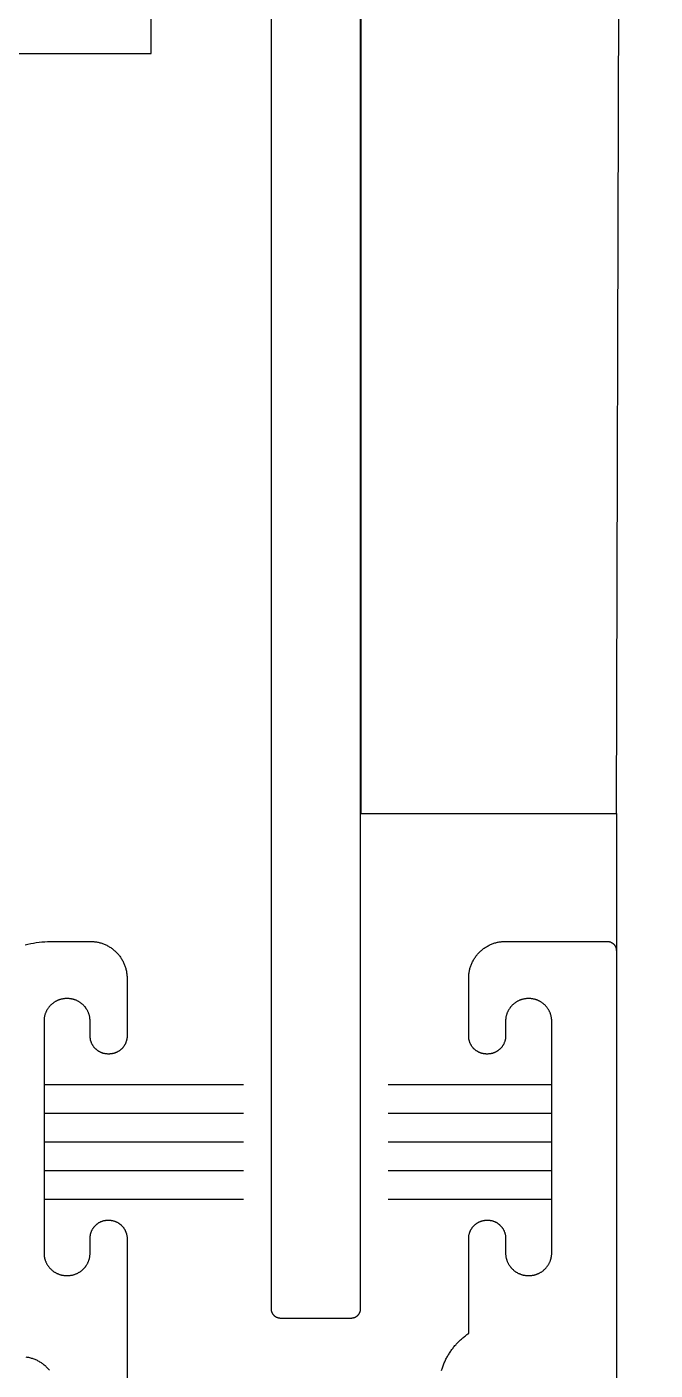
# Model space of a CAD drawing. Header units: inches. Extents: x -2661 to 42767, y -1222 to 9099.
# Drawn here: x 2279.823 to 2280.503, y 1637.915 to 1639.371 of the extents above; entities that cross this region are included whole.
import ezdxf

# ---------------------------------------------------------------- set-up
doc = ezdxf.new("R2010")
doc.units = ezdxf.units.IN
doc.header["$LTSCALE"] = 12
doc.header["$MEASUREMENT"] = 0
doc.layers.get('0').update_dxf_attribs({"linetype": 'CONTINUOUS'})
doc.layers.add('S-ARCH', color=1, linetype='CONTINUOUS')

# ---------------------------------------------------------------- blocks, each defined once
blk = doc.blocks.new('DOUBLE BOTTOM OPT1')
for p, q in [((2.0335, 2), (2.0753, 16.5)), ((1.7567, 6.5726), (1.7567, 2)), ((1.5293, 2.8236), (1.5293, 5.4236)), ((0.6293, 2.8236), (1.5293, 2.8236)), ((1.7567, 2), (2.0335, 2)), ((2.0335, 2), (2.0335, 0)), ((1.6293, 1.7061), (1.4134, 1.7061)), ((1.9634, 1.7061), (1.7863, 1.7061)), ((1.6293, 1.6751), (1.4134, 1.6751)), ((1.9634, 1.6751), (1.7863, 1.6751)), ((1.6293, 1.6441), (1.4134, 1.6441)), ((1.9634, 1.6441), (1.7863, 1.6441)), ((1.6293, 1.6131), (1.4134, 1.6131)), ((1.9634, 1.6131), (1.7863, 1.6131)), ((1.6293, 1.5821), (1.4134, 1.5821)), ((1.9634, 1.5821), (1.7863, 1.5821))]:
    blk.add_line(p, q)
at = {"flags": 128}
for points in [[(1.6593, 2.9306), (1.6593, 1.4636), (1.6594, 1.4634), (1.6594, 1.4631), (1.6594, 1.4629), (1.6594, 1.4627), (1.6594, 1.4624), (1.6595, 1.4622), (1.6595, 1.4619), (1.6595, 1.4617), (1.6596, 1.4614), (1.6596, 1.4612), (1.6597, 1.461), (1.6598, 1.4607), (1.6599, 1.4605), (1.6599, 1.4603), (1.66, 1.46), (1.6601, 1.4598), (1.6602, 1.4596), (1.6603, 1.4594), (1.6604, 1.4591), (1.6605, 1.4589), (1.6606, 1.4587), (1.6608, 1.4585), (1.6609, 1.4583), (1.661, 1.4581), (1.6612, 1.4579), (1.6613, 1.4577), (1.6615, 1.4575), (1.6616, 1.4573), (1.6618, 1.4571), (1.6619, 1.4569), (1.6621, 1.4567), (1.6623, 1.4566), (1.6625, 1.4564), (1.6626, 1.4562), (1.6628, 1.4561), (1.663, 1.4559), (1.6632, 1.4558), (1.6634, 1.4556), (1.6636, 1.4555), (1.6638, 1.4553), (1.664, 1.4552), (1.6642, 1.4551), (1.6644, 1.4549), (1.6646, 1.4548), (1.6649, 1.4547), (1.6651, 1.4546), (1.6653, 1.4545), (1.6655, 1.4544), (1.6658, 1.4543), (1.666, 1.4542), (1.6662, 1.4541), (1.6664, 1.4541), (1.6667, 1.454), (1.6669, 1.4539), (1.6672, 1.4539), (1.6674, 1.4538), (1.6676, 1.4538), (1.6679, 1.4537), (1.6681, 1.4537), (1.6684, 1.4537), (1.6686, 1.4537), (1.6689, 1.4536), (1.6691, 1.4536), (1.6693, 1.4536), (1.7463, 1.4536), (1.7466, 1.4536), (1.7468, 1.4536), (1.7471, 1.4537), (1.7473, 1.4537), (1.7476, 1.4537), (1.7478, 1.4537), (1.7481, 1.4538), (1.7483, 1.4538), (1.7485, 1.4539), (1.7488, 1.4539), (1.749, 1.454), (1.7493, 1.4541), (1.7495, 1.4541), (1.7497, 1.4542), (1.7499, 1.4543), (1.7502, 1.4544), (1.7504, 1.4545), (1.7506, 1.4546), (1.7508, 1.4547), (1.7511, 1.4548), (1.7513, 1.4549), (1.7515, 1.4551), (1.7517, 1.4552), (1.7519, 1.4553), (1.7521, 1.4555), (1.7523, 1.4556), (1.7525, 1.4558), (1.7527, 1.4559), (1.7529, 1.4561), (1.7531, 1.4562), (1.7532, 1.4564), (1.7534, 1.4566), (1.7536, 1.4567), (1.7538, 1.4569), (1.7539, 1.4571), (1.7541, 1.4573), (1.7542, 1.4575), (1.7544, 1.4577), (1.7545, 1.4579), (1.7547, 1.4581), (1.7548, 1.4583), (1.7549, 1.4585), (1.7551, 1.4587), (1.7552, 1.4589), (1.7553, 1.4591), (1.7554, 1.4594), (1.7555, 1.4596), (1.7556, 1.4598), (1.7557, 1.46), (1.7558, 1.4603), (1.7558, 1.4605), (1.7559, 1.4607), (1.756, 1.461), (1.7561, 1.4612), (1.7561, 1.4614), (1.7562, 1.4617), (1.7562, 1.4619), (1.7562, 1.4622), (1.7563, 1.4624), (1.7563, 1.4627), (1.7563, 1.4629), (1.7563, 1.4631), (1.7563, 1.4634), (1.7563, 1.4636), (1.7563, 6.5726)], [(1.4193, 1.397), (1.4186, 1.3978), (1.418, 1.3985), (1.4173, 1.3992), (1.4166, 1.3999), (1.4159, 1.4006), (1.4152, 1.4013), (1.4145, 1.4019), (1.4137, 1.4026), (1.413, 1.4032), (1.4122, 1.4038), (1.4114, 1.4043), (1.4106, 1.4049), (1.4098, 1.4054), (1.4089, 1.4059), (1.4081, 1.4064), (1.4072, 1.4069), (1.4063, 1.4074), (1.4055, 1.4078), (1.4046, 1.4082), (1.4037, 1.4086), (1.4027, 1.409), (1.4018, 1.4093), (1.4009, 1.4096), (1.4, 1.4099), (1.399, 1.4102), (1.3981, 1.4104), (1.3971, 1.4107), (1.3962, 1.4109), (1.3952, 1.411), (1.3942, 1.4112)], [(1.393, 1.8579), (1.396, 1.8586), (1.399, 1.8592), (1.402, 1.8598), (1.405, 1.8603), (1.408, 1.8607), (1.4111, 1.861), (1.4142, 1.8613), (1.4172, 1.8615), (1.4203, 1.8616), (1.4234, 1.8616), (1.4634, 1.8616), (1.4643, 1.8616), (1.4653, 1.8616), (1.4663, 1.8615), (1.4673, 1.8614), (1.4682, 1.8613), (1.4692, 1.8612), (1.4702, 1.861), (1.4712, 1.8609), (1.4721, 1.8607), (1.4731, 1.8604), (1.474, 1.8602), (1.475, 1.8599), (1.4759, 1.8596), (1.4768, 1.8593), (1.4777, 1.859), (1.4787, 1.8586), (1.4796, 1.8582), (1.4805, 1.8578), (1.4813, 1.8574), (1.4822, 1.8569), (1.4831, 1.8564), (1.4839, 1.8559), (1.4848, 1.8554), (1.4856, 1.8549), (1.4864, 1.8543), (1.4872, 1.8538), (1.488, 1.8532), (1.4887, 1.8526), (1.4895, 1.8519), (1.4902, 1.8513), (1.4909, 1.8506), (1.4916, 1.8499), (1.4923, 1.8492), (1.493, 1.8485), (1.4936, 1.8478), (1.4943, 1.847), (1.4949, 1.8462), (1.4955, 1.8455), (1.4961, 1.8447), (1.4966, 1.8439), (1.4971, 1.843), (1.4977, 1.8422), (1.4982, 1.8414), (1.4986, 1.8405), (1.4991, 1.8396), (1.4995, 1.8387), (1.4999, 1.8378), (1.5003, 1.8369), (1.5007, 1.836), (1.501, 1.8351), (1.5013, 1.8342), (1.5016, 1.8332), (1.5019, 1.8323), (1.5022, 1.8314), (1.5024, 1.8304), (1.5026, 1.8294), (1.5028, 1.8285), (1.5029, 1.8275), (1.503, 1.8265), (1.5032, 1.8256), (1.5032, 1.8246), (1.5033, 1.8236), (1.5033, 1.8226), (1.5034, 1.8216), (1.5034, 1.7591), (1.5033, 1.7587), (1.5033, 1.7582), (1.5033, 1.7577), (1.5033, 1.7572), (1.5032, 1.7568), (1.5031, 1.7563), (1.5031, 1.7558), (1.503, 1.7553), (1.5029, 1.7549), (1.5028, 1.7544), (1.5026, 1.7539), (1.5025, 1.7535), (1.5024, 1.753), (1.5022, 1.7526), (1.502, 1.7521), (1.5019, 1.7517), (1.5017, 1.7512), (1.5015, 1.7508), (1.5013, 1.7504), (1.501, 1.7499), (1.5008, 1.7495), (1.5006, 1.7491), (1.5003, 1.7487), (1.5001, 1.7483), (1.4998, 1.7479), (1.4995, 1.7475), (1.4992, 1.7471), (1.4989, 1.7468), (1.4986, 1.7464), (1.4983, 1.746), (1.498, 1.7457), (1.4976, 1.7453), (1.4973, 1.745), (1.4969, 1.7447), (1.4966, 1.7444), (1.4962, 1.7441), (1.4958, 1.7438), (1.4955, 1.7435), (1.4951, 1.7432), (1.4947, 1.7429), (1.4943, 1.7427), (1.4939, 1.7424), (1.4935, 1.7422), (1.493, 1.7419), (1.4926, 1.7417), (1.4922, 1.7415), (1.4918, 1.7413), (1.4913, 1.7411), (1.4909, 1.7409), (1.4904, 1.7408), (1.49, 1.7406), (1.4895, 1.7405), (1.4891, 1.7403), (1.4886, 1.7402), (1.4881, 1.7401), (1.4877, 1.74), (1.4872, 1.7399), (1.4867, 1.7398), (1.4862, 1.7398), (1.4858, 1.7397), (1.4853, 1.7397), (1.4848, 1.7397), (1.4843, 1.7396), (1.4839, 1.7396), (1.4829, 1.7396), (1.4824, 1.7396), (1.4819, 1.7397), (1.4814, 1.7397), (1.4809, 1.7397), (1.4805, 1.7398), (1.48, 1.7398), (1.4795, 1.7399), (1.479, 1.74), (1.4786, 1.7401), (1.4781, 1.7402), (1.4776, 1.7403), (1.4772, 1.7405), (1.4767, 1.7406), (1.4763, 1.7408), (1.4758, 1.7409), (1.4754, 1.7411), (1.4749, 1.7413), (1.4745, 1.7415), (1.4741, 1.7417), (1.4737, 1.7419), (1.4732, 1.7422), (1.4728, 1.7424), (1.4724, 1.7427), (1.472, 1.7429), (1.4716, 1.7432), (1.4712, 1.7435), (1.4709, 1.7438), (1.4705, 1.7441), (1.4701, 1.7444), (1.4698, 1.7447), (1.4694, 1.745), (1.4691, 1.7453), (1.4687, 1.7457), (1.4684, 1.746), (1.4681, 1.7464), (1.4678, 1.7468), (1.4675, 1.7471), (1.4672, 1.7475), (1.4669, 1.7479), (1.4666, 1.7483), (1.4664, 1.7487), (1.4661, 1.7491), (1.4659, 1.7495), (1.4657, 1.7499), (1.4654, 1.7504), (1.4652, 1.7508), (1.465, 1.7512), (1.4648, 1.7517), (1.4647, 1.7521), (1.4645, 1.7526), (1.4643, 1.753), (1.4642, 1.7535), (1.4641, 1.7539), (1.4639, 1.7544), (1.4638, 1.7549), (1.4637, 1.7553), (1.4636, 1.7558), (1.4636, 1.7563), (1.4635, 1.7568), (1.4634, 1.7572), (1.4634, 1.7577), (1.4634, 1.7582), (1.4634, 1.7587), (1.4634, 1.7591), (1.4634, 1.7751), (1.4633, 1.7757), (1.4633, 1.7763), (1.4633, 1.7769), (1.4632, 1.7775), (1.4632, 1.7781), (1.4631, 1.7787), (1.463, 1.7793), (1.4629, 1.7799), (1.4628, 1.7805), (1.4626, 1.7811), (1.4625, 1.7817), (1.4623, 1.7822), (1.4621, 1.7828), (1.4619, 1.7834), (1.4617, 1.784), (1.4615, 1.7845), (1.4612, 1.7851), (1.461, 1.7856), (1.4607, 1.7862), (1.4605, 1.7867), (1.4602, 1.7872), (1.4599, 1.7877), (1.4595, 1.7882), (1.4592, 1.7887), (1.4589, 1.7892), (1.4585, 1.7897), (1.4582, 1.7902), (1.4578, 1.7907), (1.4574, 1.7911), (1.457, 1.7916), (1.4566, 1.792), (1.4562, 1.7925), (1.4557, 1.7929), (1.4553, 1.7933), (1.4549, 1.7937), (1.4544, 1.7941), (1.4539, 1.7945), (1.4534, 1.7948), (1.453, 1.7952), (1.4525, 1.7955), (1.452, 1.7958), (1.4514, 1.7962), (1.4509, 1.7965), (1.4504, 1.7967), (1.4499, 1.797), (1.4493, 1.7973), (1.4488, 1.7975), (1.4482, 1.7978), (1.4477, 1.798), (1.4471, 1.7982), (1.4465, 1.7984), (1.446, 1.7986), (1.4454, 1.7987), (1.4448, 1.7989), (1.4442, 1.799), (1.4436, 1.7992), (1.443, 1.7993), (1.4424, 1.7994), (1.4418, 1.7995), (1.4413, 1.7995), (1.4407, 1.7996), (1.4401, 1.7996), (1.4395, 1.7996), (1.4389, 1.7996), (1.4379, 1.7996), (1.4372, 1.7996), (1.4366, 1.7996), (1.436, 1.7996), (1.4354, 1.7995), (1.4349, 1.7995), (1.4343, 1.7994), (1.4337, 1.7993), (1.4331, 1.7992), (1.4325, 1.799), (1.4319, 1.7989), (1.4313, 1.7987), (1.4307, 1.7986), (1.4302, 1.7984), (1.4296, 1.7982), (1.429, 1.798), (1.4285, 1.7978), (1.4279, 1.7975), (1.4274, 1.7973), (1.4268, 1.797), (1.4263, 1.7967), (1.4258, 1.7965), (1.4253, 1.7962), (1.4247, 1.7958), (1.4242, 1.7955), (1.4237, 1.7952), (1.4233, 1.7948), (1.4228, 1.7945), (1.4223, 1.7941), (1.4218, 1.7937), (1.4214, 1.7933), (1.421, 1.7929), (1.4205, 1.7925), (1.4201, 1.792), (1.4197, 1.7916), (1.4193, 1.7911), (1.4189, 1.7907), (1.4185, 1.7902), (1.4182, 1.7897), (1.4178, 1.7892), (1.4175, 1.7887), (1.4172, 1.7882), (1.4168, 1.7877), (1.4165, 1.7872), (1.4162, 1.7867), (1.416, 1.7862), (1.4157, 1.7856), (1.4155, 1.7851), (1.4152, 1.7845), (1.415, 1.784), (1.4148, 1.7834), (1.4146, 1.7828), (1.4144, 1.7822), (1.4142, 1.7817), (1.4141, 1.7811), (1.4139, 1.7805), (1.4138, 1.7799), (1.4137, 1.7793), (1.4136, 1.7787), (1.4135, 1.7781), (1.4135, 1.7775), (1.4134, 1.7769), (1.4134, 1.7763), (1.4134, 1.7757), (1.4134, 1.7751), (1.4134, 1.5241), (1.4134, 1.5235), (1.4134, 1.5229), (1.4134, 1.5223), (1.4135, 1.5217), (1.4135, 1.5211), (1.4136, 1.5205), (1.4137, 1.5199), (1.4138, 1.5194), (1.4139, 1.5188), (1.4141, 1.5182), (1.4142, 1.5176), (1.4144, 1.517), (1.4146, 1.5165), (1.4148, 1.5159), (1.415, 1.5153), (1.4152, 1.5148), (1.4155, 1.5142), (1.4157, 1.5137), (1.416, 1.5131), (1.4162, 1.5126), (1.4165, 1.5121), (1.4168, 1.5115), (1.4172, 1.511), (1.4175, 1.5105), (1.4178, 1.51), (1.4182, 1.5095), (1.4185, 1.5091), (1.4189, 1.5086), (1.4193, 1.5081), (1.4197, 1.5077), (1.4201, 1.5072), (1.4205, 1.5068), (1.421, 1.5064), (1.4214, 1.506), (1.4218, 1.5056), (1.4223, 1.5052), (1.4228, 1.5048), (1.4233, 1.5045), (1.4237, 1.5041), (1.4242, 1.5038), (1.4247, 1.5034), (1.4253, 1.5031), (1.4258, 1.5028), (1.4263, 1.5025), (1.4268, 1.5023), (1.4274, 1.502), (1.4279, 1.5017), (1.4285, 1.5015), (1.429, 1.5013), (1.4296, 1.5011), (1.4302, 1.5009), (1.4307, 1.5007), (1.4313, 1.5005), (1.4319, 1.5004), (1.4325, 1.5002), (1.4331, 1.5001), (1.4337, 1.5), (1.4343, 1.4999), (1.4349, 1.4998), (1.4354, 1.4998), (1.436, 1.4997), (1.4366, 1.4997), (1.4372, 1.4996), (1.4379, 1.4996), (1.4389, 1.4996), (1.4395, 1.4996), (1.4401, 1.4997), (1.4407, 1.4997), (1.4413, 1.4998), (1.4418, 1.4998), (1.4424, 1.4999), (1.443, 1.5), (1.4436, 1.5001), (1.4442, 1.5002), (1.4448, 1.5004), (1.4454, 1.5005), (1.446, 1.5007), (1.4465, 1.5009), (1.4471, 1.5011), (1.4477, 1.5013), (1.4482, 1.5015), (1.4488, 1.5017), (1.4493, 1.502), (1.4499, 1.5023), (1.4504, 1.5025), (1.4509, 1.5028), (1.4514, 1.5031), (1.452, 1.5034), (1.4525, 1.5038), (1.453, 1.5041), (1.4534, 1.5045), (1.4539, 1.5048), (1.4544, 1.5052), (1.4549, 1.5056), (1.4553, 1.506), (1.4557, 1.5064), (1.4562, 1.5068), (1.4566, 1.5072), (1.457, 1.5077), (1.4574, 1.5081), (1.4578, 1.5086), (1.4582, 1.5091), (1.4585, 1.5095), (1.4589, 1.51), (1.4592, 1.5105), (1.4595, 1.511), (1.4599, 1.5115), (1.4602, 1.5121), (1.4605, 1.5126), (1.4607, 1.5131), (1.461, 1.5137), (1.4612, 1.5142), (1.4615, 1.5148), (1.4617, 1.5153), (1.4619, 1.5159), (1.4621, 1.5165), (1.4623, 1.517), (1.4625, 1.5176), (1.4626, 1.5182), (1.4628, 1.5188), (1.4629, 1.5194), (1.463, 1.5199), (1.4631, 1.5205), (1.4632, 1.5211), (1.4632, 1.5217), (1.4633, 1.5223), (1.4633, 1.5229), (1.4633, 1.5235), (1.4634, 1.5241), (1.4634, 1.5401), (1.4634, 1.5406), (1.4634, 1.5411), (1.4634, 1.5416), (1.4634, 1.542), (1.4635, 1.5425), (1.4636, 1.543), (1.4636, 1.5435), (1.4637, 1.5439), (1.4638, 1.5444), (1.4639, 1.5449), (1.4641, 1.5453), (1.4642, 1.5458), (1.4643, 1.5463), (1.4645, 1.5467), (1.4647, 1.5472), (1.4648, 1.5476), (1.465, 1.548), (1.4652, 1.5485), (1.4654, 1.5489), (1.4657, 1.5493), (1.4659, 1.5497), (1.4661, 1.5502), (1.4664, 1.5506), (1.4666, 1.551), (1.4669, 1.5514), (1.4672, 1.5518), (1.4675, 1.5521), (1.4678, 1.5525), (1.4681, 1.5529), (1.4684, 1.5532), (1.4687, 1.5536), (1.4691, 1.5539), (1.4694, 1.5543), (1.4698, 1.5546), (1.4701, 1.5549), (1.4705, 1.5552), (1.4709, 1.5555), (1.4712, 1.5558), (1.4716, 1.5561), (1.472, 1.5564), (1.4724, 1.5566), (1.4728, 1.5569), (1.4732, 1.5571), (1.4737, 1.5573), (1.4741, 1.5576), (1.4745, 1.5578), (1.4749, 1.558), (1.4754, 1.5582), (1.4758, 1.5583), (1.4763, 1.5585), (1.4767, 1.5587), (1.4772, 1.5588), (1.4776, 1.5589), (1.4781, 1.5591), (1.4786, 1.5592), (1.479, 1.5593), (1.4795, 1.5593), (1.48, 1.5594), (1.4805, 1.5595), (1.4809, 1.5595), (1.4814, 1.5596), (1.4819, 1.5596), (1.4824, 1.5596), (1.4829, 1.5596), (1.4834, 1.5596), (1.4838, 1.5596), (1.4843, 1.5596), (1.4848, 1.5596), (1.4853, 1.5595), (1.4858, 1.5595), (1.4863, 1.5594), (1.4868, 1.5593), (1.4873, 1.5593), (1.4877, 1.5592), (1.4882, 1.559), (1.4887, 1.5589), (1.4892, 1.5588), (1.4896, 1.5586), (1.4901, 1.5585), (1.4905, 1.5583), (1.491, 1.5581), (1.4915, 1.5579), (1.4919, 1.5577), (1.4923, 1.5575), (1.4928, 1.5573), (1.4932, 1.557), (1.4936, 1.5568), (1.4941, 1.5565), (1.4945, 1.5563), (1.4949, 1.556), (1.4953, 1.5557), (1.4957, 1.5554), (1.496, 1.5551), (1.4964, 1.5548), (1.4968, 1.5545), (1.4971, 1.5541), (1.4975, 1.5538), (1.4978, 1.5534), (1.4982, 1.5531), (1.4985, 1.5527), (1.4988, 1.5523), (1.4991, 1.5519), (1.4994, 1.5516), (1.4997, 1.5512), (1.5, 1.5507), (1.5002, 1.5503), (1.5005, 1.5499), (1.5008, 1.5495), (1.501, 1.5491), (1.5012, 1.5486), (1.5014, 1.5482), (1.5016, 1.5477), (1.5018, 1.5473), (1.502, 1.5468), (1.5022, 1.5464), (1.5023, 1.5459), (1.5025, 1.5454), (1.5026, 1.545), (1.5028, 1.5445), (1.5029, 1.544), (1.503, 1.5435), (1.5031, 1.5431), (1.5031, 1.5426), (1.5032, 1.5421), (1.5033, 1.5416), (1.5033, 1.5411), (1.5033, 1.5406), (1.5033, 1.5401), (1.5034, 1.5396), (1.5034, 1.2986)], [(1.8441, 1.3966), (1.8444, 1.3977), (1.8447, 1.3987), (1.8451, 1.3998), (1.8454, 1.4008), (1.8458, 1.4019), (1.8462, 1.4029), (1.8466, 1.4039), (1.847, 1.405), (1.8474, 1.406), (1.8479, 1.407), (1.8484, 1.408), (1.8488, 1.409), (1.8493, 1.41), (1.8499, 1.4109), (1.8504, 1.4119), (1.8509, 1.4129), (1.8515, 1.4138), (1.8521, 1.4148), (1.8526, 1.4157), (1.8532, 1.4166), (1.8539, 1.4176), (1.8545, 1.4185), (1.8551, 1.4194), (1.8558, 1.4202), (1.8565, 1.4211), (1.8571, 1.422), (1.8578, 1.4229), (1.8585, 1.4237), (1.8593, 1.4245), (1.86, 1.4254), (1.8608, 1.4262), (1.8615, 1.427), (1.8623, 1.4278), (1.8631, 1.4285), (1.8639, 1.4293), (1.8647, 1.4301), (1.8655, 1.4308), (1.8663, 1.4315), (1.8672, 1.4322), (1.868, 1.4329), (1.8689, 1.4336), (1.8698, 1.4343), (1.8706, 1.435), (1.8715, 1.4356), (1.8724, 1.4363), (1.8734, 1.4369), (1.8734, 1.5396), (1.8734, 1.5401), (1.8734, 1.5406), (1.8734, 1.5411), (1.8734, 1.5416), (1.8735, 1.5421), (1.8736, 1.5426), (1.8736, 1.5431), (1.8737, 1.5435), (1.8738, 1.544), (1.8739, 1.5445), (1.8741, 1.545), (1.8742, 1.5454), (1.8744, 1.5459), (1.8745, 1.5464), (1.8747, 1.5468), (1.8749, 1.5473), (1.8751, 1.5477), (1.8753, 1.5482), (1.8755, 1.5486), (1.8757, 1.5491), (1.8759, 1.5495), (1.8762, 1.5499), (1.8765, 1.5503), (1.8767, 1.5507), (1.877, 1.5512), (1.8773, 1.5516), (1.8776, 1.5519), (1.8779, 1.5523), (1.8782, 1.5527), (1.8785, 1.5531), (1.8789, 1.5534), (1.8792, 1.5538), (1.8796, 1.5541), (1.8799, 1.5545), (1.8803, 1.5548), (1.8807, 1.5551), (1.881, 1.5554), (1.8814, 1.5557), (1.8818, 1.556), (1.8822, 1.5563), (1.8827, 1.5565), (1.8831, 1.5568), (1.8835, 1.557), (1.8839, 1.5573), (1.8844, 1.5575), (1.8848, 1.5577), (1.8852, 1.5579), (1.8857, 1.5581), (1.8862, 1.5583), (1.8866, 1.5585), (1.8871, 1.5586), (1.8875, 1.5588), (1.888, 1.5589), (1.8885, 1.559), (1.889, 1.5592), (1.8894, 1.5593), (1.8899, 1.5593), (1.8904, 1.5594), (1.8909, 1.5595), (1.8914, 1.5595), (1.8919, 1.5596), (1.8924, 1.5596), (1.8929, 1.5596), (1.8934, 1.5596), (1.8939, 1.5596), (1.8943, 1.5596), (1.8948, 1.5596), (1.8953, 1.5596), (1.8958, 1.5595), (1.8962, 1.5595), (1.8967, 1.5594), (1.8972, 1.5593), (1.8977, 1.5593), (1.8981, 1.5592), (1.8986, 1.5591), (1.8991, 1.5589), (1.8995, 1.5588), (1.9, 1.5587), (1.9004, 1.5585), (1.9009, 1.5583), (1.9013, 1.5582), (1.9018, 1.558), (1.9022, 1.5578), (1.9026, 1.5576), (1.903, 1.5573), (1.9035, 1.5571), (1.9039, 1.5569), (1.9043, 1.5566), (1.9047, 1.5564), (1.9051, 1.5561), (1.9055, 1.5558), (1.9058, 1.5555), (1.9062, 1.5552), (1.9066, 1.5549), (1.9069, 1.5546), (1.9073, 1.5543), (1.9076, 1.5539), (1.908, 1.5536), (1.9083, 1.5532), (1.9086, 1.5529), (1.9089, 1.5525), (1.9092, 1.5521), (1.9095, 1.5518), (1.9098, 1.5514), (1.9101, 1.551), (1.9103, 1.5506), (1.9106, 1.5502), (1.9108, 1.5497), (1.911, 1.5493), (1.9113, 1.5489), (1.9115, 1.5485), (1.9117, 1.548), (1.9119, 1.5476), (1.912, 1.5472), (1.9122, 1.5467), (1.9124, 1.5463), (1.9125, 1.5458), (1.9126, 1.5453), (1.9128, 1.5449), (1.9129, 1.5444), (1.913, 1.5439), (1.9131, 1.5435), (1.9131, 1.543), (1.9132, 1.5425), (1.9133, 1.542), (1.9133, 1.5416), (1.9133, 1.5411), (1.9133, 1.5406), (1.9134, 1.5401), (1.9134, 1.5241), (1.9134, 1.5235), (1.9134, 1.5229), (1.9134, 1.5223), (1.9135, 1.5217), (1.9135, 1.5211), (1.9136, 1.5205), (1.9137, 1.5199), (1.9138, 1.5194), (1.9139, 1.5188), (1.9141, 1.5182), (1.9142, 1.5176), (1.9144, 1.517), (1.9146, 1.5165), (1.9148, 1.5159), (1.915, 1.5153), (1.9152, 1.5148), (1.9155, 1.5142), (1.9157, 1.5137), (1.916, 1.5131), (1.9162, 1.5126), (1.9165, 1.5121), (1.9168, 1.5115), (1.9172, 1.511), (1.9175, 1.5105), (1.9178, 1.51), (1.9182, 1.5095), (1.9185, 1.5091), (1.9189, 1.5086), (1.9193, 1.5081), (1.9197, 1.5077), (1.9201, 1.5072), (1.9205, 1.5068), (1.921, 1.5064), (1.9214, 1.506), (1.9218, 1.5056), (1.9223, 1.5052), (1.9228, 1.5048), (1.9233, 1.5045), (1.9237, 1.5041), (1.9242, 1.5038), (1.9247, 1.5034), (1.9253, 1.5031), (1.9258, 1.5028), (1.9263, 1.5025), (1.9268, 1.5023), (1.9274, 1.502), (1.9279, 1.5017), (1.9285, 1.5015), (1.929, 1.5013), (1.9296, 1.5011), (1.9302, 1.5009), (1.9307, 1.5007), (1.9313, 1.5005), (1.9319, 1.5004), (1.9325, 1.5002), (1.9331, 1.5001), (1.9337, 1.5), (1.9343, 1.4999), (1.9349, 1.4998), (1.9354, 1.4998), (1.936, 1.4997), (1.9366, 1.4997), (1.9372, 1.4996), (1.9379, 1.4996), (1.9389, 1.4996), (1.9395, 1.4996), (1.9401, 1.4997), (1.9407, 1.4997), (1.9413, 1.4998), (1.9418, 1.4998), (1.9424, 1.4999), (1.943, 1.5), (1.9436, 1.5001), (1.9442, 1.5002), (1.9448, 1.5004), (1.9454, 1.5005), (1.946, 1.5007), (1.9465, 1.5009), (1.9471, 1.5011), (1.9477, 1.5013), (1.9482, 1.5015), (1.9488, 1.5017), (1.9493, 1.502), (1.9499, 1.5023), (1.9504, 1.5025), (1.9509, 1.5028), (1.9514, 1.5031), (1.952, 1.5034), (1.9525, 1.5038), (1.953, 1.5041), (1.9534, 1.5045), (1.9539, 1.5048), (1.9544, 1.5052), (1.9549, 1.5056), (1.9553, 1.506), (1.9557, 1.5064), (1.9562, 1.5068), (1.9566, 1.5072), (1.957, 1.5077), (1.9574, 1.5081), (1.9578, 1.5086), (1.9582, 1.5091), (1.9585, 1.5095), (1.9589, 1.51), (1.9592, 1.5105), (1.9595, 1.511), (1.9599, 1.5115), (1.9602, 1.5121), (1.9605, 1.5126), (1.9607, 1.5131), (1.961, 1.5137), (1.9612, 1.5142), (1.9615, 1.5148), (1.9617, 1.5153), (1.9619, 1.5159), (1.9621, 1.5165), (1.9623, 1.517), (1.9625, 1.5176), (1.9626, 1.5182), (1.9628, 1.5188), (1.9629, 1.5194), (1.963, 1.5199), (1.9631, 1.5205), (1.9632, 1.5211), (1.9632, 1.5217), (1.9633, 1.5223), (1.9633, 1.5229), (1.9633, 1.5235), (1.9634, 1.5241), (1.9634, 1.7751), (1.9633, 1.7757), (1.9633, 1.7763), (1.9633, 1.7769), (1.9632, 1.7775), (1.9632, 1.7781), (1.9631, 1.7787), (1.963, 1.7793), (1.9629, 1.7799), (1.9628, 1.7805), (1.9626, 1.7811), (1.9625, 1.7817), (1.9623, 1.7822), (1.9621, 1.7828), (1.9619, 1.7834), (1.9617, 1.784), (1.9615, 1.7845), (1.9612, 1.7851), (1.961, 1.7856), (1.9607, 1.7862), (1.9605, 1.7867), (1.9602, 1.7872), (1.9599, 1.7877), (1.9595, 1.7882), (1.9592, 1.7887), (1.9589, 1.7892), (1.9585, 1.7897), (1.9582, 1.7902), (1.9578, 1.7907), (1.9574, 1.7911), (1.957, 1.7916), (1.9566, 1.792), (1.9562, 1.7925), (1.9557, 1.7929), (1.9553, 1.7933), (1.9549, 1.7937), (1.9544, 1.7941), (1.9539, 1.7945), (1.9534, 1.7948), (1.953, 1.7952), (1.9525, 1.7955), (1.952, 1.7958), (1.9514, 1.7962), (1.9509, 1.7965), (1.9504, 1.7967), (1.9499, 1.797), (1.9493, 1.7973), (1.9488, 1.7975), (1.9482, 1.7978), (1.9477, 1.798), (1.9471, 1.7982), (1.9465, 1.7984), (1.946, 1.7986), (1.9454, 1.7987), (1.9448, 1.7989), (1.9442, 1.799), (1.9436, 1.7992), (1.943, 1.7993), (1.9424, 1.7994), (1.9418, 1.7995), (1.9413, 1.7995), (1.9407, 1.7996), (1.9401, 1.7996), (1.9395, 1.7996), (1.9389, 1.7996), (1.9379, 1.7996), (1.9372, 1.7996), (1.9366, 1.7996), (1.936, 1.7996), (1.9354, 1.7995), (1.9349, 1.7995), (1.9343, 1.7994), (1.9337, 1.7993), (1.9331, 1.7992), (1.9325, 1.799), (1.9319, 1.7989), (1.9313, 1.7987), (1.9307, 1.7986), (1.9302, 1.7984), (1.9296, 1.7982), (1.929, 1.798), (1.9285, 1.7978), (1.9279, 1.7975), (1.9274, 1.7973), (1.9268, 1.797), (1.9263, 1.7967), (1.9258, 1.7965), (1.9253, 1.7962), (1.9247, 1.7958), (1.9242, 1.7955), (1.9237, 1.7952), (1.9233, 1.7948), (1.9228, 1.7945), (1.9223, 1.7941), (1.9218, 1.7937), (1.9214, 1.7933), (1.921, 1.7929), (1.9205, 1.7925), (1.9201, 1.792), (1.9197, 1.7916), (1.9193, 1.7911), (1.9189, 1.7907), (1.9185, 1.7902), (1.9182, 1.7897), (1.9178, 1.7892), (1.9175, 1.7887), (1.9172, 1.7882), (1.9168, 1.7877), (1.9165, 1.7872), (1.9162, 1.7867), (1.916, 1.7862), (1.9157, 1.7856), (1.9155, 1.7851), (1.9152, 1.7845), (1.915, 1.784), (1.9148, 1.7834), (1.9146, 1.7828), (1.9144, 1.7822), (1.9142, 1.7817), (1.9141, 1.7811), (1.9139, 1.7805), (1.9138, 1.7799), (1.9137, 1.7793), (1.9136, 1.7787), (1.9135, 1.7781), (1.9135, 1.7775), (1.9134, 1.7769), (1.9134, 1.7763), (1.9134, 1.7757), (1.9134, 1.7751), (1.9134, 1.7591), (1.9133, 1.7587), (1.9133, 1.7582), (1.9133, 1.7577), (1.9133, 1.7572), (1.9132, 1.7568), (1.9131, 1.7563), (1.9131, 1.7558), (1.913, 1.7553), (1.9129, 1.7549), (1.9128, 1.7544), (1.9126, 1.7539), (1.9125, 1.7535), (1.9124, 1.753), (1.9122, 1.7526), (1.912, 1.7521), (1.9119, 1.7517), (1.9117, 1.7512), (1.9115, 1.7508), (1.9113, 1.7504), (1.911, 1.7499), (1.9108, 1.7495), (1.9106, 1.7491), (1.9103, 1.7487), (1.9101, 1.7483), (1.9098, 1.7479), (1.9095, 1.7475), (1.9092, 1.7471), (1.9089, 1.7468), (1.9086, 1.7464), (1.9083, 1.746), (1.908, 1.7457), (1.9076, 1.7453), (1.9073, 1.745), (1.9069, 1.7447), (1.9066, 1.7444), (1.9062, 1.7441), (1.9058, 1.7438), (1.9055, 1.7435), (1.9051, 1.7432), (1.9047, 1.7429), (1.9043, 1.7427), (1.9039, 1.7424), (1.9035, 1.7422), (1.903, 1.7419), (1.9026, 1.7417), (1.9022, 1.7415), (1.9018, 1.7413), (1.9013, 1.7411), (1.9009, 1.7409), (1.9004, 1.7408), (1.9, 1.7406), (1.8995, 1.7405), (1.8991, 1.7403), (1.8986, 1.7402), (1.8981, 1.7401), (1.8977, 1.74), (1.8972, 1.7399), (1.8967, 1.7398), (1.8962, 1.7398), (1.8958, 1.7397), (1.8953, 1.7397), (1.8948, 1.7397), (1.8943, 1.7396), (1.8939, 1.7396), (1.8929, 1.7396), (1.8924, 1.7396), (1.8919, 1.7397), (1.8914, 1.7397), (1.8909, 1.7397), (1.8905, 1.7398), (1.89, 1.7398), (1.8895, 1.7399), (1.889, 1.74), (1.8886, 1.7401), (1.8881, 1.7402), (1.8876, 1.7403), (1.8872, 1.7405), (1.8867, 1.7406), (1.8863, 1.7408), (1.8858, 1.7409), (1.8854, 1.7411), (1.8849, 1.7413), (1.8845, 1.7415), (1.8841, 1.7417), (1.8837, 1.7419), (1.8832, 1.7422), (1.8828, 1.7424), (1.8824, 1.7427), (1.882, 1.7429), (1.8816, 1.7432), (1.8812, 1.7435), (1.8809, 1.7438), (1.8805, 1.7441), (1.8801, 1.7444), (1.8798, 1.7447), (1.8794, 1.745), (1.8791, 1.7453), (1.8787, 1.7457), (1.8784, 1.746), (1.8781, 1.7464), (1.8778, 1.7468), (1.8775, 1.7471), (1.8772, 1.7475), (1.8769, 1.7479), (1.8766, 1.7483), (1.8764, 1.7487), (1.8761, 1.7491), (1.8759, 1.7495), (1.8757, 1.7499), (1.8754, 1.7504), (1.8752, 1.7508), (1.875, 1.7512), (1.8748, 1.7517), (1.8747, 1.7521), (1.8745, 1.7526), (1.8743, 1.753), (1.8742, 1.7535), (1.8741, 1.7539), (1.8739, 1.7544), (1.8738, 1.7549), (1.8737, 1.7553), (1.8736, 1.7558), (1.8736, 1.7563), (1.8735, 1.7568), (1.8734, 1.7572), (1.8734, 1.7577), (1.8734, 1.7582), (1.8734, 1.7587), (1.8734, 1.7591), (1.8734, 1.8216), (1.8734, 1.8226), (1.8734, 1.8236), (1.8735, 1.8246), (1.8735, 1.8256), (1.8737, 1.8265), (1.8738, 1.8275), (1.8739, 1.8285), (1.8741, 1.8294), (1.8743, 1.8304), (1.8745, 1.8314), (1.8748, 1.8323), (1.8751, 1.8332), (1.8754, 1.8342), (1.8757, 1.8351), (1.876, 1.836), (1.8764, 1.8369), (1.8768, 1.8378), (1.8772, 1.8387), (1.8776, 1.8396), (1.8781, 1.8405), (1.8785, 1.8414), (1.879, 1.8422), (1.8796, 1.843), (1.8801, 1.8439), (1.8806, 1.8447), (1.8812, 1.8455), (1.8818, 1.8462), (1.8824, 1.847), (1.8831, 1.8478), (1.8837, 1.8485), (1.8844, 1.8492), (1.8851, 1.8499), (1.8858, 1.8506), (1.8865, 1.8513), (1.8872, 1.8519), (1.888, 1.8526), (1.8887, 1.8532), (1.8895, 1.8538), (1.8903, 1.8543), (1.8911, 1.8549), (1.892, 1.8554), (1.8928, 1.8559), (1.8936, 1.8564), (1.8945, 1.8569), (1.8954, 1.8574), (1.8962, 1.8578), (1.8971, 1.8582), (1.898, 1.8586), (1.899, 1.859), (1.8999, 1.8593), (1.9008, 1.8596), (1.9017, 1.8599), (1.9027, 1.8602), (1.9036, 1.8604), (1.9046, 1.8607), (1.9055, 1.8609), (1.9065, 1.861), (1.9075, 1.8612), (1.9085, 1.8613), (1.9094, 1.8614), (1.9104, 1.8615), (1.9114, 1.8616), (1.9124, 1.8616), (1.9134, 1.8616), (2.0234, 1.8616), (2.0236, 1.8616), (2.0238, 1.8616), (2.0241, 1.8616), (2.0243, 1.8616), (2.0246, 1.8616), (2.0248, 1.8615), (2.0251, 1.8615), (2.0253, 1.8614), (2.0255, 1.8614), (2.0258, 1.8613), (2.026, 1.8613), (2.0263, 1.8612), (2.0265, 1.8611), (2.0267, 1.8611), (2.0269, 1.861), (2.0272, 1.8609), (2.0274, 1.8608), (2.0276, 1.8607), (2.0278, 1.8606), (2.0281, 1.8605), (2.0283, 1.8603), (2.0285, 1.8602), (2.0287, 1.8601), (2.0289, 1.86), (2.0291, 1.8598), (2.0293, 1.8597), (2.0295, 1.8595), (2.0297, 1.8594), (2.0299, 1.8592), (2.0301, 1.859), (2.0302, 1.8589), (2.0304, 1.8587), (2.0306, 1.8585), (2.0308, 1.8584), (2.0309, 1.8582), (2.0311, 1.858), (2.0312, 1.8578), (2.0314, 1.8576), (2.0315, 1.8574), (2.0317, 1.8572), (2.0318, 1.857), (2.0319, 1.8568), (2.0321, 1.8566), (2.0322, 1.8564), (2.0323, 1.8561), (2.0324, 1.8559), (2.0325, 1.8557), (2.0326, 1.8555), (2.0327, 1.8552), (2.0328, 1.855), (2.0328, 1.8548), (2.0329, 1.8545), (2.033, 1.8543), (2.0331, 1.8541), (2.0331, 1.8538), (2.0332, 1.8536), (2.0332, 1.8533), (2.0332, 1.8531), (2.0333, 1.8529), (2.0333, 1.8526), (2.0333, 1.8524), (2.0333, 1.8521), (2.0333, 1.8519), (2.0334, 1.8516), (2.0334, 1.3641)]]:
    blk.add_lwpolyline(points, dxfattribs=at)

msp = doc.modelspace()

# ---------------------------------------------------------------- block references
at = {"layer": 'S-ARCH'}
msp.add_blockref('DOUBLE BOTTOM OPT1', (2278.42776, 1636.51832), dxfattribs=at)

doc.saveas('drawing.dxf')
